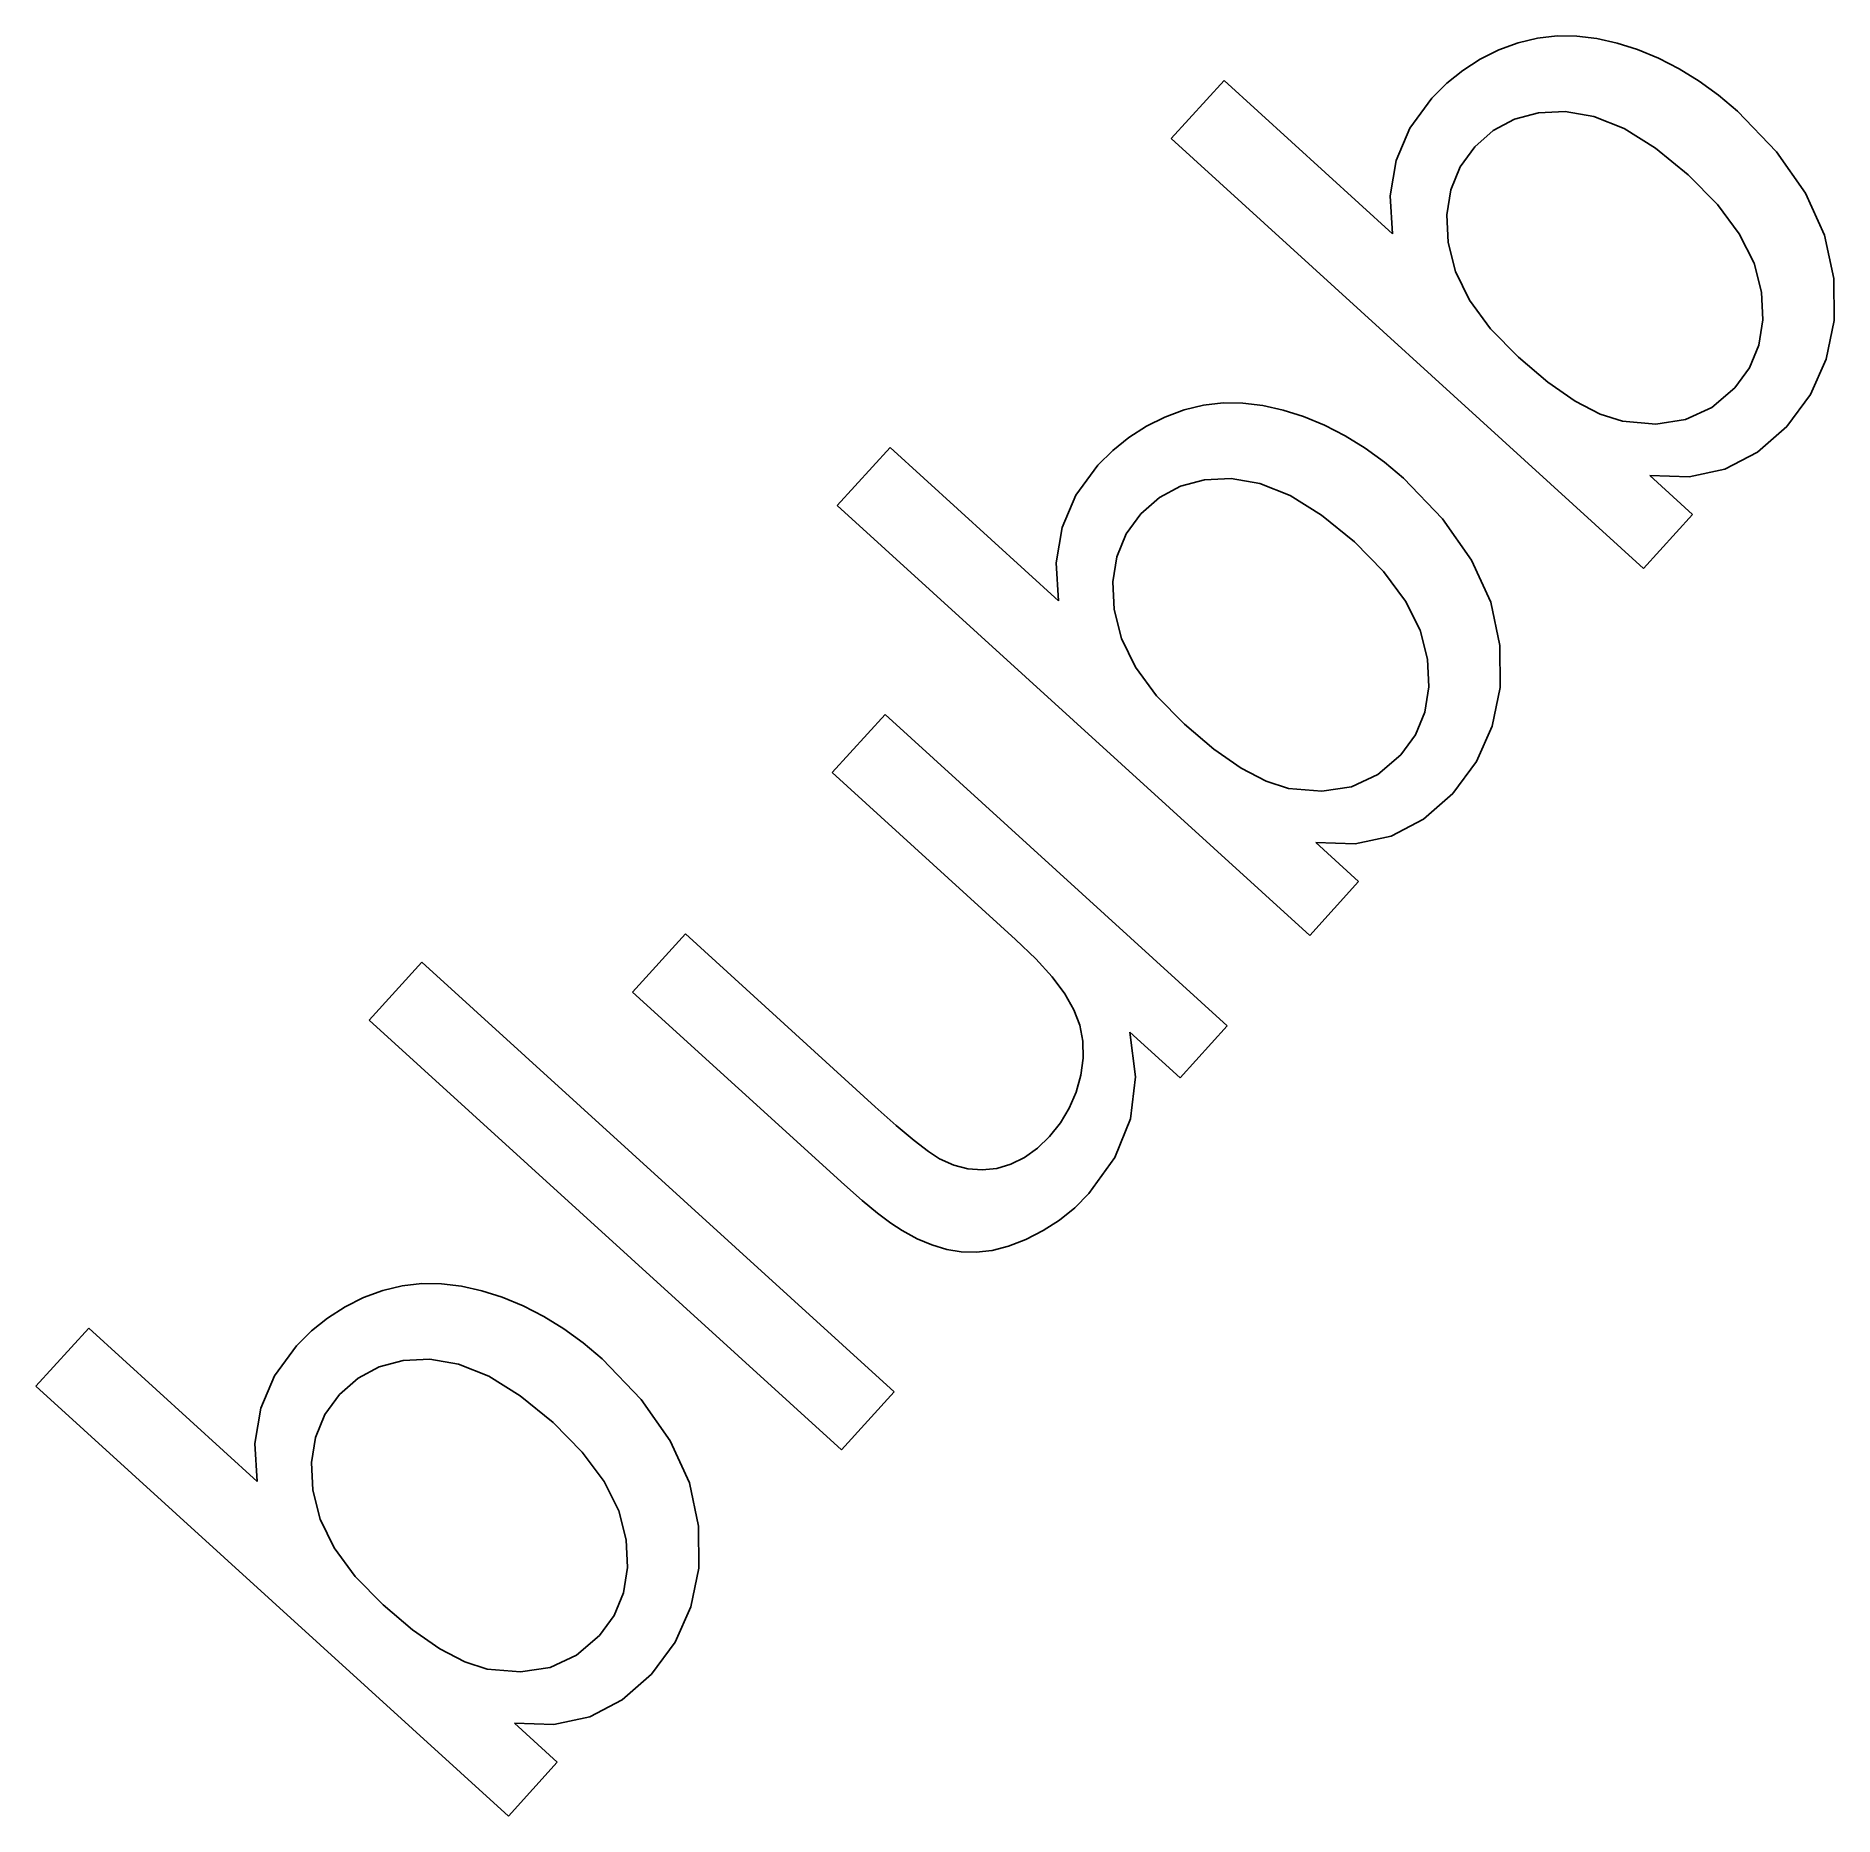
# Model space of a CAD drawing. Header units: metres. Extents: x 2273.65 to 2280.69, y 1564.87 to 1571.84.
import ezdxf

# ---------------------------------------------------------------- set-up
doc = ezdxf.new("R2010")
doc.units = ezdxf.units.M

msp = doc.modelspace()

# ---------------------------------------------------------------- linework, layer by layer
for p, q in [((2279.3754, 1571.783), (2279.4508, 1571.8107)), ((2279.4508, 1571.8107), (2279.5268, 1571.829)), ((2279.5268, 1571.829), (2279.6034, 1571.8378)), ((2279.6034, 1571.8378), (2279.6806, 1571.8372)), ((2279.6806, 1571.8372), (2279.7587, 1571.8277)), ((2279.7587, 1571.8277), (2279.8379, 1571.8102)), ((2279.8379, 1571.8102), (2279.9183, 1571.7846)), ((2279.2345, 1571.7033), (2279.3026, 1571.7468)), ((2279.3026, 1571.7468), (2279.3754, 1571.783)), ((2279.9183, 1571.7846), (2279.9998, 1571.7508)), ((2279.9998, 1571.7508), (2280.0806, 1571.7095)), ((2278.0928, 1571.4364), (2278.2994, 1571.6634)), ((2278.2994, 1571.6634), (2278.959, 1571.0632)), ((2279.1126, 1571.5943), (2279.1712, 1571.6525)), ((2279.1712, 1571.6525), (2279.2345, 1571.7033)), ((2280.0806, 1571.7095), (2280.1591, 1571.6612)), ((2280.1591, 1571.6612), (2280.2352, 1571.6058)), ((2279.0269, 1571.4774), (2279.1126, 1571.5943)), ((2280.2352, 1571.6058), (2280.3089, 1571.5433)), ((2279.4365, 1571.5126), (2279.3534, 1571.4682)), ((2279.5303, 1571.5372), (2279.4365, 1571.5126)), ((2279.6348, 1571.5423), (2279.5303, 1571.5372)), ((2279.7472, 1571.5232), (2279.6348, 1571.5423)), ((2279.865, 1571.4754), (2279.7472, 1571.5232)), ((2280.3089, 1571.5433), (2280.4617, 1571.3849)), ((2278.9727, 1571.3499), (2279.0269, 1571.4774)), ((2279.3534, 1571.4682), (2279.2809, 1571.4043)), ((2279.9882, 1571.399), (2279.865, 1571.4754)), ((2279.9418, 1569.7538), (2278.0928, 1571.4364)), ((2279.2809, 1571.4043), (2279.2236, 1571.325)), ((2280.1167, 1571.294), (2279.9882, 1571.399)), ((2280.4617, 1571.3849), (2280.5754, 1571.223)), ((2278.95, 1571.2118), (2278.9727, 1571.3499)), ((2279.2236, 1571.325), (2279.187, 1571.2361)), ((2279.187, 1571.2361), (2279.1712, 1571.1376)), ((2280.2306, 1571.1779), (2280.1167, 1571.294)), ((2278.959, 1571.0632), (2278.95, 1571.2118)), ((2280.3164, 1571.0627), (2280.2306, 1571.1779)), ((2280.5754, 1571.223), (2280.6503, 1571.0576)), ((2279.1712, 1571.1376), (2279.1761, 1571.0293)), ((2279.1761, 1571.0293), (2279.2048, 1570.9165)), ((2280.3739, 1570.9484), (2280.3164, 1571.0627)), ((2280.6503, 1571.0576), (2280.6863, 1570.8887)), ((2280.4033, 1570.8349), (2280.3739, 1570.9484)), ((2279.2048, 1570.9165), (2279.2602, 1570.8041)), ((2280.6863, 1570.8887), (2280.6872, 1570.7245)), ((2280.4082, 1570.7267), (2280.4033, 1570.8349)), ((2279.2602, 1570.8041), (2279.3424, 1570.6921)), ((2279.3424, 1570.6921), (2279.4514, 1570.5806)), ((2280.3924, 1570.6281), (2280.4082, 1570.7267)), ((2280.6872, 1570.7245), (2280.6568, 1570.5731)), ((2280.3558, 1570.5392), (2280.3924, 1570.6281)), ((2279.4514, 1570.5806), (2279.5672, 1570.4827)), ((2280.2985, 1570.46), (2280.3558, 1570.5392)), ((2280.6568, 1570.5731), (2280.5952, 1570.4346)), ((2279.5672, 1570.4827), (2279.6738, 1570.4082)), ((2280.2086, 1570.3832), (2280.2985, 1570.46)), ((2278.1435, 1570.3741), (2278.2196, 1570.3924)), ((2278.2196, 1570.3924), (2278.2962, 1570.4012)), ((2278.2962, 1570.4012), (2278.3734, 1570.4006)), ((2278.3734, 1570.4006), (2278.4515, 1570.3911)), ((2278.4515, 1570.3911), (2278.5307, 1570.3736)), ((2279.6738, 1570.4082), (2279.7711, 1570.3571)), ((2280.1054, 1570.3359), (2280.2086, 1570.3832)), ((2280.5952, 1570.4346), (2280.5024, 1570.309)), ((2277.9954, 1570.3101), (2278.0681, 1570.3463)), ((2278.0681, 1570.3463), (2278.1435, 1570.3741)), ((2278.5307, 1570.3736), (2278.611, 1570.3479)), ((2278.611, 1570.3479), (2278.6925, 1570.3142)), ((2278.6925, 1570.3142), (2278.7734, 1570.2729)), ((2279.7711, 1570.3571), (2279.8592, 1570.3294)), ((2279.8592, 1570.3294), (2279.989, 1570.3179)), ((2279.989, 1570.3179), (2280.1054, 1570.3359)), ((2277.864, 1570.2158), (2277.9273, 1570.2666)), ((2277.9273, 1570.2666), (2277.9954, 1570.3101)), ((2278.7734, 1570.2729), (2278.8519, 1570.2245)), ((2280.5024, 1570.309), (2280.3879, 1570.2081)), ((2276.7855, 1569.9997), (2276.9921, 1570.2268)), ((2276.9921, 1570.2268), (2277.6518, 1569.6265)), ((2277.8054, 1570.1577), (2277.864, 1570.2158)), ((2278.8519, 1570.2245), (2278.928, 1570.1691)), ((2280.3879, 1570.2081), (2280.2603, 1570.1425)), ((2277.7196, 1570.0408), (2277.8054, 1570.1577)), ((2278.3275, 1570.1057), (2278.2231, 1570.1006)), ((2278.44, 1570.0865), (2278.3275, 1570.1057)), ((2278.928, 1570.1691), (2279.0017, 1570.1067)), ((2279.0017, 1570.1067), (2279.1544, 1569.9483)), ((2280.1196, 1570.1121), (2279.9658, 1570.1171)), ((2279.9658, 1570.1171), (2280.1335, 1569.9645)), ((2280.2603, 1570.1425), (2280.1196, 1570.1121)), ((2277.6654, 1569.9133), (2277.7196, 1570.0408)), ((2278.0462, 1570.0316), (2277.9737, 1569.9676)), ((2278.1293, 1570.0759), (2278.0462, 1570.0316)), ((2278.2231, 1570.1006), (2278.1293, 1570.0759)), ((2278.5578, 1570.0388), (2278.44, 1570.0865)), ((2278.681, 1569.9624), (2278.5578, 1570.0388)), ((2278.6346, 1568.3172), (2276.7855, 1569.9997)), ((2277.9737, 1569.9676), (2277.9164, 1569.8884)), ((2278.8095, 1569.8574), (2278.681, 1569.9624)), ((2280.1335, 1569.9645), (2279.9418, 1569.7538)), ((2277.6428, 1569.7752), (2277.6654, 1569.9133)), ((2279.1544, 1569.9483), (2279.2682, 1569.7863)), ((2277.9164, 1569.8884), (2277.8798, 1569.7995)), ((2278.9234, 1569.7413), (2278.8095, 1569.8574)), ((2277.6518, 1569.6265), (2277.6428, 1569.7752)), ((2277.8798, 1569.7995), (2277.8639, 1569.7009)), ((2279.2682, 1569.7863), (2279.3431, 1569.6209)), ((2277.8639, 1569.7009), (2277.8689, 1569.5927)), ((2279.0091, 1569.6261), (2278.9234, 1569.7413)), ((2279.0667, 1569.5118), (2279.0091, 1569.6261)), ((2279.3431, 1569.6209), (2279.379, 1569.4521)), ((2277.8689, 1569.5927), (2277.8975, 1569.4799)), ((2277.8975, 1569.4799), (2277.953, 1569.3674)), ((2279.0961, 1569.3983), (2279.0667, 1569.5118)), ((2279.101, 1569.29), (2279.0961, 1569.3983)), ((2279.379, 1569.4521), (2279.3799, 1569.2878)), ((2277.953, 1569.3674), (2278.0352, 1569.2555)), ((2279.0852, 1569.1915), (2279.101, 1569.29)), ((2279.3799, 1569.2878), (2279.3496, 1569.1365)), ((2278.0352, 1569.2555), (2278.1441, 1569.1439)), ((2279.0486, 1569.1026), (2279.0852, 1569.1915)), ((2276.766, 1568.9546), (2276.9726, 1569.1816)), ((2276.9726, 1569.1816), (2278.3121, 1567.9628)), ((2278.1441, 1569.1439), (2278.26, 1569.046)), ((2279.3496, 1569.1365), (2279.288, 1568.998)), ((2278.26, 1569.046), (2278.3665, 1568.9715)), ((2278.9912, 1569.0233), (2279.0486, 1569.1026)), ((2278.9014, 1568.9466), (2278.9912, 1569.0233)), ((2279.288, 1568.998), (2279.1951, 1568.8724)), ((2277.4837, 1568.3016), (2276.766, 1568.9546)), ((2278.3665, 1568.9715), (2278.4639, 1568.9204)), ((2278.4639, 1568.9204), (2278.5519, 1568.8928)), ((2278.7982, 1568.8992), (2278.9014, 1568.9466)), ((2278.5519, 1568.8928), (2278.6817, 1568.8813)), ((2278.6817, 1568.8813), (2278.7982, 1568.8992)), ((2279.1951, 1568.8724), (2279.0807, 1568.7715)), ((2279.0807, 1568.7715), (2278.9531, 1568.7058)), ((2278.9531, 1568.7058), (2278.8124, 1568.6755)), ((2278.8124, 1568.6755), (2278.6585, 1568.6805)), ((2278.6585, 1568.6805), (2278.8263, 1568.5278)), ((2278.8263, 1568.5278), (2278.6346, 1568.3172)), ((2275.9844, 1568.0956), (2276.191, 1568.3227)), ((2276.191, 1568.3227), (2276.9339, 1567.6467)), ((2277.5623, 1568.2258), (2277.4837, 1568.3016)), ((2274.9527, 1567.9854), (2275.1592, 1568.2125)), ((2275.1592, 1568.2125), (2277.0083, 1566.5299)), ((2277.6264, 1568.1547), (2277.5623, 1568.2258)), ((2277.6762, 1568.0881), (2277.6264, 1568.1547)), ((2276.8144, 1567.3405), (2275.9844, 1568.0956)), ((2277.7116, 1568.0262), (2277.6762, 1568.0881)), ((2277.7344, 1567.9654), (2277.7116, 1568.0262)), ((2276.8017, 1566.3029), (2274.9527, 1567.9854)), ((2277.7465, 1567.9025), (2277.7344, 1567.9654)), ((2278.1273, 1567.7597), (2277.9306, 1567.9387)), ((2277.9306, 1567.9387), (2277.9524, 1567.7631)), ((2278.3121, 1567.9628), (2278.1273, 1567.7597)), ((2277.748, 1567.8372), (2277.7465, 1567.9025)), ((2277.7387, 1567.7697), (2277.748, 1567.8372)), ((2277.7202, 1567.7033), (2277.7387, 1567.7697)), ((2277.9524, 1567.7631), (2277.933, 1567.5993)), ((2276.9339, 1567.6467), (2277.0164, 1567.5732)), ((2277.6591, 1567.5837), (2277.6936, 1567.6413)), ((2277.6936, 1567.6413), (2277.7202, 1567.7033)), ((2277.0164, 1567.5732), (2277.0859, 1567.5147)), ((2277.6166, 1567.5304), (2277.6591, 1567.5837)), ((2277.933, 1567.5993), (2277.8725, 1567.4473)), ((2277.0859, 1567.5147), (2277.1425, 1567.4711)), ((2277.5688, 1567.4843), (2277.6166, 1567.5304)), ((2277.1425, 1567.4711), (2277.1862, 1567.4425)), ((2277.1862, 1567.4425), (2277.2411, 1567.4177)), ((2277.4652, 1567.4217), (2277.5184, 1567.4481)), ((2277.5184, 1567.4481), (2277.5688, 1567.4843)), ((2277.8725, 1567.4473), (2277.7708, 1567.3071)), ((2277.2411, 1567.4177), (2277.2965, 1567.4032)), ((2277.2965, 1567.4032), (2277.3527, 1567.3991)), ((2277.3527, 1567.3991), (2277.4095, 1567.4053)), ((2277.4095, 1567.4053), (2277.4652, 1567.4217)), ((2276.8828, 1567.2798), (2276.8144, 1567.3405)), ((2277.7708, 1567.3071), (2277.7149, 1567.2514)), ((2276.943, 1567.2297), (2276.8828, 1567.2798)), ((2276.9951, 1567.1903), (2276.943, 1567.2297)), ((2277.7149, 1567.2514), (2277.6552, 1567.2028)), ((2277.0389, 1567.1615), (2276.9951, 1567.1903)), ((2277.0976, 1567.1299), (2277.0389, 1567.1615)), ((2277.5915, 1567.1614), (2277.524, 1567.1271)), ((2277.6552, 1567.2028), (2277.5915, 1567.1614)), ((2277.1559, 1567.1055), (2277.0976, 1567.1299)), ((2277.2137, 1567.0883), (2277.1559, 1567.1055)), ((2277.271, 1567.0783), (2277.2137, 1567.0883)), ((2277.3296, 1567.0766), (2277.271, 1567.0783)), ((2277.3913, 1567.0841), (2277.3296, 1567.0766)), ((2277.4561, 1567.101), (2277.3913, 1567.0841)), ((2277.524, 1567.1271), (2277.4561, 1567.101)), ((2275.0069, 1566.9269), (2275.0829, 1566.9452)), ((2275.0829, 1566.9452), (2275.1595, 1566.9541)), ((2275.1595, 1566.9541), (2275.2367, 1566.9534)), ((2275.2367, 1566.9534), (2275.3148, 1566.944)), ((2275.3148, 1566.944), (2275.394, 1566.9264)), ((2274.8587, 1566.863), (2274.9314, 1566.8992)), ((2274.9314, 1566.8992), (2275.0069, 1566.9269)), ((2275.394, 1566.9264), (2275.4744, 1566.9008)), ((2275.4744, 1566.9008), (2275.5559, 1566.867)), ((2275.5559, 1566.867), (2275.6367, 1566.8257)), ((2274.7273, 1566.7687), (2274.7906, 1566.8195)), ((2274.7906, 1566.8195), (2274.8587, 1566.863)), ((2275.6367, 1566.8257), (2275.7152, 1566.7774)), ((2273.6489, 1566.5526), (2273.8555, 1566.7796)), ((2273.8555, 1566.7796), (2274.5151, 1566.1794)), ((2274.6687, 1566.7105), (2274.7273, 1566.7687)), ((2275.7152, 1566.7774), (2275.7913, 1566.722)), ((2274.5829, 1566.5936), (2274.6687, 1566.7105)), ((2275.0864, 1566.6535), (2274.9926, 1566.6288)), ((2275.1909, 1566.6585), (2275.0864, 1566.6535)), ((2275.3033, 1566.6394), (2275.1909, 1566.6585)), ((2275.7913, 1566.722), (2275.865, 1566.6595)), ((2275.865, 1566.6595), (2276.0177, 1566.5011)), ((2274.5288, 1566.4661), (2274.5829, 1566.5936)), ((2274.9095, 1566.5845), (2274.837, 1566.5205)), ((2274.9926, 1566.6288), (2274.9095, 1566.5845)), ((2275.4211, 1566.5916), (2275.3033, 1566.6394)), ((2275.5443, 1566.5152), (2275.4211, 1566.5916)), ((2275.4979, 1564.87), (2273.6489, 1566.5526)), ((2274.837, 1566.5205), (2274.7797, 1566.4412)), ((2275.6728, 1566.4102), (2275.5443, 1566.5152)), ((2277.0083, 1566.5299), (2276.8017, 1566.3029)), ((2274.5061, 1566.328), (2274.5288, 1566.4661)), ((2276.0177, 1566.5011), (2276.1315, 1566.3392)), ((2274.7797, 1566.4412), (2274.7431, 1566.3523)), ((2275.7867, 1566.2941), (2275.6728, 1566.4102)), ((2274.5151, 1566.1794), (2274.5061, 1566.328)), ((2274.7431, 1566.3523), (2274.7273, 1566.2538)), ((2276.1315, 1566.3392), (2276.2064, 1566.1738)), ((2274.7273, 1566.2538), (2274.7322, 1566.1455)), ((2275.8725, 1566.1789), (2275.7867, 1566.2941)), ((2275.93, 1566.0646), (2275.8725, 1566.1789)), ((2276.2064, 1566.1738), (2276.2424, 1566.0049)), ((2274.7322, 1566.1455), (2274.7609, 1566.0327)), ((2274.7609, 1566.0327), (2274.8163, 1565.9203)), ((2275.9594, 1565.9511), (2275.93, 1566.0646)), ((2275.9643, 1565.8429), (2275.9594, 1565.9511)), ((2276.2424, 1566.0049), (2276.2433, 1565.8407)), ((2274.8163, 1565.9203), (2274.8985, 1565.8083)), ((2274.8985, 1565.8083), (2275.0075, 1565.6968)), ((2275.9485, 1565.7443), (2275.9643, 1565.8429)), ((2276.2433, 1565.8407), (2276.2129, 1565.6893)), ((2275.9119, 1565.6554), (2275.9485, 1565.7443)), ((2275.0075, 1565.6968), (2275.1233, 1565.5989)), ((2276.2129, 1565.6893), (2276.1513, 1565.5509)), ((2275.1233, 1565.5989), (2275.2299, 1565.5244)), ((2275.8546, 1565.5762), (2275.9119, 1565.6554)), ((2275.7647, 1565.4994), (2275.8546, 1565.5762)), ((2276.1513, 1565.5509), (2276.0585, 1565.4252)), ((2275.2299, 1565.5244), (2275.3272, 1565.4733)), ((2275.3272, 1565.4733), (2275.4153, 1565.4456)), ((2275.6615, 1565.4521), (2275.7647, 1565.4994)), ((2275.4153, 1565.4456), (2275.5451, 1565.4341)), ((2275.5451, 1565.4341), (2275.6615, 1565.4521)), ((2276.0585, 1565.4252), (2275.944, 1565.3243)), ((2275.944, 1565.3243), (2275.8164, 1565.2587)), ((2275.8164, 1565.2587), (2275.6757, 1565.2284)), ((2275.6757, 1565.2284), (2275.5219, 1565.2333)), ((2275.5219, 1565.2333), (2275.6896, 1565.0807)), ((2275.6896, 1565.0807), (2275.4979, 1564.87))]:
    msp.add_line(p, q)

doc.saveas('drawing.dxf')
